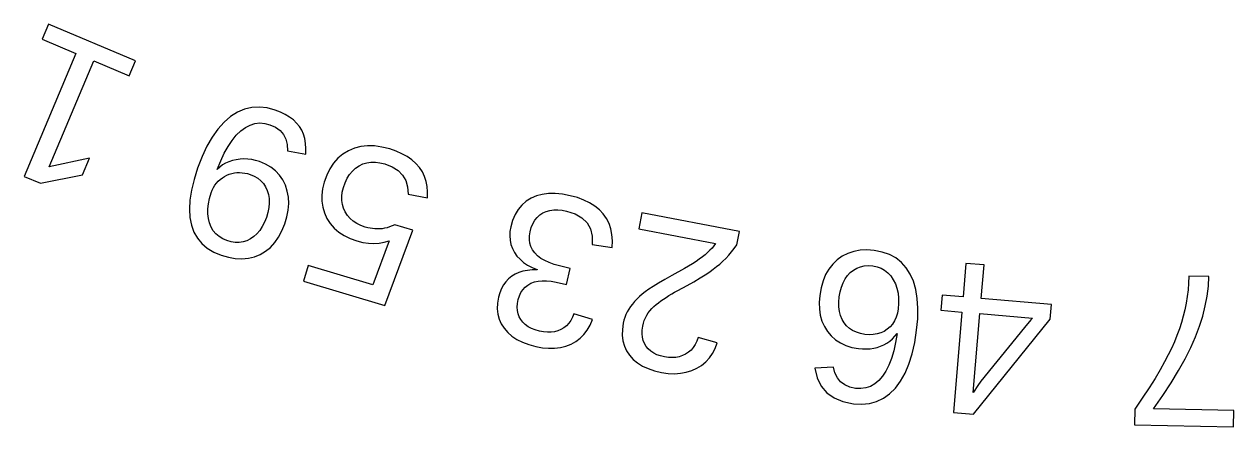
# Model space of a CAD drawing. Header units: metres. Extents: x -119 to 119, y -119 to 119.
# Drawn here: x -46.63 to -0.61, y -118.93 to -103.6 of the extents above; entities that cross this region are included whole.
import ezdxf

# ---------------------------------------------------------------- set-up
doc = ezdxf.new("R2010")
doc.units = ezdxf.units.M

msp = doc.modelspace()

# ---------------------------------------------------------------- linework, layer by layer
for p, q in [((-45.7014, -103.603), (-45.9426, -104.177)), ((-42.3951, -104.994), (-45.7014, -103.603)), ((-45.9426, -104.177), (-44.6586, -104.717)), ((-44.6586, -104.717), (-46.626, -109.394)), ((-45.6766, -109.035), (-43.9802, -105.002)), ((-43.9802, -105.002), (-42.6363, -105.568)), ((-42.6363, -105.568), (-42.3951, -104.994)), ((-38.7775, -107.122), (-39.0251, -107.335)), ((-38.5173, -106.956), (-38.7775, -107.122)), ((-38.2476, -106.84), (-38.5173, -106.956)), ((-37.9686, -106.774), (-38.2476, -106.84)), ((-37.6801, -106.758), (-37.9686, -106.774)), ((-37.3823, -106.792), (-37.6801, -106.758)), ((-37.075, -106.876), (-37.3823, -106.792)), ((-36.8742, -106.954), (-37.075, -106.876)), ((-36.6925, -107.042), (-36.8742, -106.954)), ((-36.5298, -107.14), (-36.6925, -107.042)), ((-36.3862, -107.248), (-36.5298, -107.14)), ((-39.2571, -107.594), (-39.4734, -107.899)), ((-39.0251, -107.335), (-39.2571, -107.594)), ((-38.5568, -107.829), (-38.3883, -107.665)), ((-38.3883, -107.665), (-38.2139, -107.535)), ((-38.2139, -107.535), (-38.0353, -107.442)), ((-38.0353, -107.442), (-37.8526, -107.384)), ((-37.8526, -107.384), (-37.6658, -107.363)), ((-37.6658, -107.363), (-37.4749, -107.377)), ((-37.4749, -107.377), (-37.2799, -107.428)), ((-37.2799, -107.428), (-37.0666, -107.523)), ((-37.0666, -107.523), (-36.8938, -107.646)), ((-36.8938, -107.646), (-36.7616, -107.798)), ((-36.2617, -107.366), (-36.3862, -107.248)), ((-36.1562, -107.494), (-36.2617, -107.366)), ((-36.0697, -107.634), (-36.1562, -107.494)), ((-36.0016, -107.788), (-36.0697, -107.634)), ((-39.4734, -107.899), (-39.6741, -108.249)), ((-38.8699, -108.254), (-38.7173, -108.025)), ((-38.7173, -108.025), (-38.5568, -107.829)), ((-36.7616, -107.798), (-36.6699, -107.977)), ((-36.6699, -107.977), (-36.6188, -108.184)), ((-35.9518, -107.956), (-36.0016, -107.788)), ((-35.9202, -108.138), (-35.9518, -107.956)), ((-39.6741, -108.249), (-39.8591, -108.644)), ((-39.1509, -108.808), (-39.0144, -108.515)), ((-39.0144, -108.515), (-38.8699, -108.254)), ((-36.6188, -108.184), (-36.6082, -108.419)), ((-36.6082, -108.419), (-35.9119, -108.544)), ((-35.9069, -108.334), (-35.9202, -108.138)), ((-35.9119, -108.544), (-35.9069, -108.334)), ((-34.5033, -108.546), (-34.6906, -108.703)), ((-34.2935, -108.418), (-34.5033, -108.546)), ((-34.0658, -108.322), (-34.2935, -108.418)), ((-33.8243, -108.26), (-34.0658, -108.322)), ((-33.569, -108.232), (-33.8243, -108.26)), ((-33.2999, -108.238), (-33.569, -108.232)), ((-33.0171, -108.279), (-33.2999, -108.238)), ((-32.7206, -108.353), (-33.0171, -108.279)), ((-32.4772, -108.437), (-32.7206, -108.353)), ((-32.2558, -108.534), (-32.4772, -108.437)), ((-32.0564, -108.645), (-32.2558, -108.534)), ((-44.1363, -108.706), (-45.6766, -109.035)), ((-44.4042, -109.342), (-44.1363, -108.706)), ((-39.8591, -108.644), (-40.0283, -109.086)), ((-39.2795, -109.134), (-39.1509, -108.808)), ((-39.1836, -109.042), (-39.2795, -109.134)), ((-39.0784, -108.962), (-39.1836, -109.042)), ((-38.9637, -108.894), (-39.0784, -108.962)), ((-38.8396, -108.838), (-38.9637, -108.894)), ((-38.706, -108.793), (-38.8396, -108.838)), ((-38.563, -108.76), (-38.706, -108.793)), ((-38.4154, -108.74), (-38.563, -108.76)), ((-38.2677, -108.733), (-38.4154, -108.74)), ((-38.1201, -108.739), (-38.2677, -108.733)), ((-37.9725, -108.758), (-38.1201, -108.739)), ((-37.8248, -108.79), (-37.9725, -108.758)), ((-37.6772, -108.834), (-37.8248, -108.79)), ((-37.4483, -108.93), (-37.6772, -108.834)), ((-37.2451, -109.047), (-37.4483, -108.93)), ((-37.0676, -109.186), (-37.2451, -109.047)), ((-34.8557, -108.889), (-34.9984, -109.103)), ((-34.6906, -108.703), (-34.8557, -108.889)), ((-34.0202, -109.082), (-33.8873, -108.992)), ((-33.8873, -108.992), (-33.744, -108.923)), ((-33.744, -108.923), (-33.593, -108.877)), ((-33.593, -108.877), (-33.434, -108.853)), ((-33.434, -108.853), (-33.2671, -108.853)), ((-33.2671, -108.853), (-33.0923, -108.875)), ((-33.0923, -108.875), (-32.9096, -108.92)), ((-32.9096, -108.92), (-32.6318, -109.028)), ((-32.6318, -109.028), (-32.4061, -109.171)), ((-31.8788, -108.77), (-32.0564, -108.645)), ((-31.7232, -108.908), (-31.8788, -108.77)), ((-31.5896, -109.06), (-31.7232, -108.908)), ((-46.626, -109.394), (-46.0039, -109.656)), ((-46.0039, -109.656), (-44.4042, -109.342)), ((-40.0283, -109.086), (-40.1642, -109.518)), ((-39.2418, -109.577), (-39.1673, -109.508)), ((-39.1673, -109.508), (-39.0879, -109.447)), ((-39.0879, -109.447), (-39.0045, -109.394)), ((-39.0045, -109.394), (-38.9171, -109.349)), ((-38.9171, -109.349), (-38.8259, -109.313)), ((-38.8259, -109.313), (-38.7307, -109.285)), ((-38.7307, -109.285), (-38.6316, -109.265)), ((-38.6316, -109.265), (-38.5311, -109.253)), ((-38.5311, -109.253), (-38.4308, -109.25)), ((-38.4308, -109.25), (-38.3307, -109.256)), ((-38.3307, -109.256), (-38.2309, -109.27)), ((-38.2309, -109.27), (-38.1314, -109.292)), ((-38.1314, -109.292), (-38.0321, -109.322)), ((-38.0321, -109.322), (-37.8785, -109.386)), ((-37.8785, -109.386), (-37.7427, -109.465)), ((-37.7427, -109.465), (-37.6247, -109.559)), ((-36.9158, -109.347), (-37.0676, -109.186)), ((-36.7897, -109.53), (-36.9158, -109.347)), ((-35.1188, -109.347), (-35.2168, -109.62)), ((-34.9984, -109.103), (-35.1188, -109.347)), ((-34.4183, -109.637), (-34.3389, -109.469)), ((-34.3389, -109.469), (-34.246, -109.321)), ((-34.246, -109.321), (-34.1398, -109.192)), ((-34.1398, -109.192), (-34.0202, -109.082)), ((-32.4061, -109.171), (-32.2324, -109.346)), ((-32.2324, -109.346), (-32.1108, -109.555)), ((-31.4794, -109.224), (-31.5896, -109.06)), ((-31.3933, -109.399), (-31.4794, -109.224)), ((-31.3314, -109.585), (-31.3933, -109.399)), ((-40.2614, -109.921), (-40.3199, -110.296)), ((-40.1642, -109.518), (-40.2614, -109.921)), ((-39.5112, -110.022), (-39.4711, -109.92)), ((-39.4711, -109.92), (-39.4241, -109.824)), ((-39.4241, -109.824), (-39.3702, -109.735)), ((-39.3702, -109.735), (-39.3094, -109.653)), ((-39.3094, -109.653), (-39.2418, -109.577)), ((-37.6247, -109.559), (-37.5244, -109.668)), ((-37.5244, -109.668), (-37.442, -109.793)), ((-37.442, -109.793), (-37.3772, -109.932)), ((-37.3772, -109.932), (-37.3318, -110.083)), ((-36.6893, -109.735), (-36.7897, -109.53)), ((-36.617, -109.956), (-36.6893, -109.735)), ((-36.5752, -110.187), (-36.617, -109.956)), ((-35.2774, -109.869), (-35.3067, -110.109)), ((-35.2168, -109.62), (-35.2774, -109.869)), ((-34.5256, -109.992), (-34.4844, -109.824)), ((-34.4844, -109.824), (-34.4183, -109.637)), ((-32.1108, -109.555), (-32.0412, -109.798)), ((-32.0412, -109.798), (-32.0237, -110.074)), ((-31.2937, -109.781), (-31.3314, -109.585)), ((-31.2802, -109.989), (-31.2937, -109.781)), ((-40.3199, -110.296), (-40.3397, -110.643)), ((-39.6188, -110.438), (-39.5757, -110.234)), ((-39.5757, -110.234), (-39.5112, -110.022)), ((-37.3318, -110.083), (-37.307, -110.243)), ((-37.3029, -110.41), (-37.3194, -110.585)), ((-37.307, -110.243), (-37.3029, -110.41)), ((-36.583, -110.677), (-36.5639, -110.427)), ((-36.5639, -110.427), (-36.5752, -110.187)), ((-35.3067, -110.109), (-35.3047, -110.342)), ((-35.3047, -110.342), (-35.2713, -110.567)), ((-34.5457, -110.155), (-34.5256, -109.992)), ((-34.5449, -110.312), (-34.5457, -110.155)), ((-34.523, -110.463), (-34.5449, -110.312)), ((-32.0237, -110.074), (-31.2907, -110.207)), ((-31.2907, -110.207), (-31.2802, -109.989)), ((-27.532, -110.345), (-27.6943, -110.487)), ((-27.3471, -110.228), (-27.532, -110.345)), ((-27.1425, -110.139), (-27.3471, -110.228)), ((-26.9201, -110.079), (-27.1425, -110.139)), ((-26.6799, -110.048), (-26.9201, -110.079)), ((-26.4221, -110.046), (-26.6799, -110.048)), ((-26.1465, -110.073), (-26.4221, -110.046)), ((-25.8532, -110.13), (-26.1465, -110.073)), ((-25.5844, -110.204), (-25.8532, -110.13)), ((-25.3395, -110.295), (-25.5844, -110.204)), ((-25.1183, -110.402), (-25.3395, -110.295)), ((-24.9211, -110.527), (-25.1183, -110.402)), ((-40.3397, -110.643), (-40.3208, -110.962)), ((-39.6407, -110.82), (-39.6405, -110.633)), ((-39.6195, -110.999), (-39.6407, -110.82)), ((-39.6405, -110.633), (-39.6188, -110.438)), ((-37.3566, -110.769), (-37.4144, -110.961)), ((-37.3194, -110.585), (-37.3566, -110.769)), ((-36.6326, -110.936), (-36.583, -110.677)), ((-35.2713, -110.567), (-35.2066, -110.784)), ((-35.2066, -110.784), (-35.1106, -110.994)), ((-34.4801, -110.609), (-34.523, -110.463)), ((-34.4162, -110.749), (-34.4801, -110.609)), ((-34.333, -110.88), (-34.4162, -110.749)), ((-34.2323, -110.997), (-34.333, -110.88)), ((-27.951, -110.85), (-28.0455, -111.07)), ((-27.8339, -110.656), (-27.951, -110.85)), ((-27.6943, -110.487), (-27.8339, -110.656)), ((-27.1099, -110.957), (-27.0077, -110.864)), ((-27.0077, -110.864), (-26.892, -110.789)), ((-26.892, -110.789), (-26.7653, -110.733)), ((-26.7653, -110.733), (-26.6291, -110.694)), ((-26.6291, -110.694), (-26.4837, -110.674)), ((-26.4837, -110.674), (-26.3289, -110.671)), ((-26.3289, -110.671), (-26.1647, -110.686)), ((-26.1647, -110.686), (-25.9912, -110.719)), ((-25.9912, -110.719), (-25.6686, -110.823)), ((-25.6686, -110.823), (-25.4101, -110.971)), ((-24.7476, -110.668), (-24.9211, -110.527)), ((-24.5981, -110.826), (-24.7476, -110.668)), ((-24.4741, -111), (-24.5981, -110.826)), ((-23.129, -110.784), (-23.2457, -111.395)), ((-19.4221, -111.492), (-23.129, -110.784)), ((-40.3208, -110.962), (-40.2632, -111.252)), ((-40.2632, -111.252), (-40.1682, -111.514)), ((-39.5768, -111.169), (-39.6195, -110.999)), ((-39.514, -111.326), (-39.5768, -111.169)), ((-39.4323, -111.465), (-39.514, -111.326)), ((-37.5706, -111.307), (-37.6656, -111.452)), ((-37.4869, -111.144), (-37.5706, -111.307)), ((-37.4144, -110.961), (-37.4869, -111.144)), ((-36.8203, -111.472), (-36.7127, -111.205)), ((-36.7127, -111.205), (-36.6326, -110.936)), ((-35.1106, -110.994), (-34.9858, -111.189)), ((-34.9858, -111.189), (-34.835, -111.363)), ((-34.1139, -111.1), (-34.2323, -110.997)), ((-33.978, -111.189), (-34.1139, -111.1)), ((-33.8244, -111.264), (-33.978, -111.189)), ((-33.6532, -111.326), (-33.8244, -111.264)), ((-33.5595, -111.351), (-33.6532, -111.326)), ((-32.8211, -111.348), (-32.9164, -111.37)), ((-32.7238, -111.318), (-32.8211, -111.348)), ((-32.6244, -111.282), (-32.7238, -111.318)), ((-32.5229, -111.239), (-32.6244, -111.282)), ((-31.8384, -111.446), (-32.5229, -111.239)), ((-28.1174, -111.315), (-28.1485, -111.491)), ((-28.0455, -111.07), (-28.1174, -111.315)), ((-27.3829, -111.512), (-27.335, -111.346)), ((-27.335, -111.346), (-27.2735, -111.198)), ((-27.2735, -111.198), (-27.1985, -111.068)), ((-27.1985, -111.068), (-27.1099, -110.957)), ((-25.4101, -110.971), (-25.2157, -111.161)), ((-25.2157, -111.161), (-25.0855, -111.395)), ((-24.3776, -111.189), (-24.4741, -111)), ((-24.3085, -111.393), (-24.3776, -111.189)), ((-40.1682, -111.514), (-40.0359, -111.747)), ((-40.0359, -111.747), (-39.8666, -111.951)), ((-39.3318, -111.586), (-39.4323, -111.465)), ((-39.2124, -111.689), (-39.3318, -111.586)), ((-39.0742, -111.774), (-39.2124, -111.689)), ((-38.9171, -111.841), (-39.0742, -111.774)), ((-38.0184, -111.775), (-38.1555, -111.843)), ((-37.8895, -111.686), (-38.0184, -111.775)), ((-37.7719, -111.579), (-37.8895, -111.686)), ((-37.6656, -111.452), (-37.7719, -111.579)), ((-37.0936, -111.918), (-36.9473, -111.71)), ((-36.9473, -111.71), (-36.8203, -111.472)), ((-34.835, -111.363), (-34.6581, -111.517)), ((-34.6581, -111.517), (-34.455, -111.65)), ((-34.455, -111.65), (-34.2258, -111.762)), ((-34.2258, -111.762), (-33.9705, -111.853)), ((-33.4663, -111.371), (-33.5595, -111.351)), ((-33.3739, -111.385), (-33.4663, -111.371)), ((-33.2821, -111.394), (-33.3739, -111.385)), ((-33.191, -111.397), (-33.2821, -111.394)), ((-33.1005, -111.394), (-33.191, -111.397)), ((-33.0095, -111.386), (-33.1005, -111.394)), ((-32.9164, -111.37), (-33.0095, -111.386)), ((-32.904, -114.315), (-31.8384, -111.446)), ((-28.1485, -111.491), (-28.1579, -111.662)), ((-28.1579, -111.662), (-28.1457, -111.826)), ((-27.4106, -111.805), (-27.4077, -111.662)), ((-27.3914, -111.941), (-27.4106, -111.805)), ((-27.4077, -111.662), (-27.3829, -111.512)), ((-25.0855, -111.395), (-25.0195, -111.671)), ((-25.0195, -111.671), (-25.0176, -111.99)), ((-24.2668, -111.612), (-24.3085, -111.393)), ((-24.2526, -111.846), (-24.2668, -111.612)), ((-23.2457, -111.395), (-20.3295, -111.952)), ((-19.5189, -111.999), (-19.4221, -111.492)), ((-39.8666, -111.951), (-39.66, -112.127)), ((-39.66, -112.127), (-39.4164, -112.274)), ((-38.7547, -111.887), (-38.9171, -111.841)), ((-38.5973, -111.91), (-38.7547, -111.887)), ((-38.4449, -111.91), (-38.5973, -111.91)), ((-38.2977, -111.888), (-38.4449, -111.91)), ((-38.1555, -111.843), (-38.2977, -111.888)), ((-37.6488, -112.368), (-37.4444, -112.247)), ((-37.4444, -112.247), (-37.2593, -112.097)), ((-37.2593, -112.097), (-37.0936, -111.918)), ((-33.9705, -111.853), (-33.7494, -111.91)), ((-33.7494, -111.91), (-33.5346, -111.943)), ((-33.5346, -111.943), (-33.3262, -111.953)), ((-32.7392, -111.844), (-33.3616, -113.527)), ((-33.3262, -111.953), (-33.1242, -111.94)), ((-33.1242, -111.94), (-32.9285, -111.903)), ((-32.9285, -111.903), (-32.7392, -111.844)), ((-28.1457, -111.826), (-28.1119, -111.985)), ((-28.1119, -111.985), (-28.0564, -112.139)), ((-28.0564, -112.139), (-27.9792, -112.287)), ((-27.3502, -112.07), (-27.3914, -111.941)), ((-27.2871, -112.193), (-27.3502, -112.07)), ((-27.202, -112.309), (-27.2871, -112.193)), ((-25.0176, -111.99), (-24.2658, -112.096)), ((-24.2658, -112.096), (-24.2526, -111.846)), ((-20.5406, -112.208), (-20.6283, -112.292)), ((-20.4616, -112.123), (-20.5406, -112.208)), ((-20.3913, -112.038), (-20.4616, -112.123)), ((-20.3295, -111.952), (-20.3913, -112.038)), ((-19.721, -112.271), (-19.6181, -112.139)), ((-19.6181, -112.139), (-19.5189, -111.999)), ((-15.0712, -112.251), (-15.2971, -112.325)), ((-14.8285, -112.208), (-15.0712, -112.251)), ((-14.5688, -112.197), (-14.8285, -112.208)), ((-14.2922, -112.217), (-14.5688, -112.197)), ((-13.9887, -112.275), (-14.2922, -112.217)), ((-39.4164, -112.274), (-39.1356, -112.393)), ((-39.1356, -112.393), (-38.8597, -112.474)), ((-38.8597, -112.474), (-38.5951, -112.521)), ((-38.5951, -112.521), (-38.3417, -112.534)), ((-38.3417, -112.534), (-38.0995, -112.512)), ((-38.0995, -112.512), (-37.8686, -112.457)), ((-37.8686, -112.457), (-37.6488, -112.368)), ((-27.9792, -112.287), (-27.8819, -112.426)), ((-27.8819, -112.426), (-27.7655, -112.552)), ((-27.7655, -112.552), (-27.63, -112.667)), ((-27.63, -112.667), (-27.4755, -112.769)), ((-27.0959, -112.417), (-27.202, -112.309)), ((-26.9694, -112.515), (-27.0959, -112.417)), ((-26.8224, -112.602), (-26.9694, -112.515)), ((-26.6549, -112.679), (-26.8224, -112.602)), ((-26.4669, -112.745), (-26.6549, -112.679)), ((-21.2074, -112.72), (-21.3555, -112.811)), ((-21.0703, -112.631), (-21.2074, -112.72)), ((-20.9444, -112.544), (-21.0703, -112.631)), ((-20.8295, -112.459), (-20.9444, -112.544)), ((-20.7246, -112.376), (-20.8295, -112.459)), ((-20.6283, -112.292), (-20.7246, -112.376)), ((-20.1708, -112.731), (-20.0526, -112.627)), ((-20.0526, -112.627), (-19.9383, -112.515)), ((-19.9383, -112.515), (-19.8278, -112.397)), ((-19.8278, -112.397), (-19.721, -112.271)), ((-15.698, -112.567), (-15.8697, -112.732)), ((-15.506, -112.43), (-15.698, -112.567)), ((-15.2971, -112.325), (-15.506, -112.43)), ((-13.7151, -112.37), (-13.9887, -112.275)), ((-13.4716, -112.501), (-13.7151, -112.37)), ((-13.2579, -112.669), (-13.4716, -112.501)), ((-13.0743, -112.873), (-13.2579, -112.669)), ((-10.8027, -112.71), (-10.91, -113.984)), ((-10.1141, -112.768), (-10.8027, -112.71)), ((-35.8256, -112.782), (-36.0055, -113.378)), ((-33.3616, -113.527), (-35.8256, -112.782)), ((-27.9511, -113.119), (-28.0821, -113.199)), ((-27.8079, -113.055), (-27.9511, -113.119)), ((-27.6525, -113.006), (-27.8079, -113.055)), ((-27.4849, -112.973), (-27.6525, -113.006)), ((-27.3051, -112.954), (-27.4849, -112.973)), ((-27.4755, -112.769), (-27.302, -112.859)), ((-27.1131, -112.952), (-27.3051, -112.954)), ((-27.302, -112.859), (-27.1095, -112.936)), ((-27.1095, -112.936), (-27.1131, -112.952)), ((-26.2584, -112.802), (-26.4669, -112.745)), ((-25.8573, -112.896), (-26.2584, -112.802)), ((-26.0019, -113.513), (-25.8573, -112.896)), ((-21.988, -113.166), (-22.2574, -113.319)), ((-21.5147, -112.904), (-21.988, -113.166)), ((-21.3555, -112.811), (-21.5147, -112.904)), ((-20.9075, -113.262), (-20.7825, -113.184)), ((-20.7825, -113.184), (-20.6583, -113.101)), ((-20.6583, -113.101), (-20.535, -113.015)), ((-20.535, -113.015), (-20.4127, -112.924)), ((-20.4127, -112.924), (-20.2913, -112.83)), ((-20.2913, -112.83), (-20.1708, -112.731)), ((-16.14, -113.135), (-16.2386, -113.373)), ((-16.017, -112.921), (-16.14, -113.135)), ((-15.8697, -112.732), (-16.017, -112.921)), ((-15.3999, -113.296), (-15.3082, -113.166)), ((-15.3082, -113.166), (-15.2019, -113.053)), ((-15.2019, -113.053), (-15.0835, -112.959)), ((-15.0835, -112.959), (-14.9552, -112.886)), ((-14.9552, -112.886), (-14.8169, -112.834)), ((-14.8169, -112.834), (-14.6686, -112.803)), ((-14.6686, -112.803), (-14.5103, -112.793)), ((-14.5103, -112.793), (-14.342, -112.804)), ((-14.342, -112.804), (-14.1802, -112.837)), ((-14.1802, -112.837), (-14.0315, -112.891)), ((-14.0315, -112.891), (-13.8958, -112.967)), ((-13.8958, -112.967), (-13.7733, -113.065)), ((-13.7733, -113.065), (-13.6637, -113.185)), ((-13.6637, -113.185), (-13.5673, -113.327)), ((-12.9206, -113.114), (-13.0743, -112.873)), ((-12.7985, -113.389), (-12.9206, -113.114)), ((-10.2215, -114.042), (-10.1141, -112.768)), ((-36.0055, -113.378), (-32.904, -114.315)), ((-28.395, -113.528), (-28.4714, -113.668)), ((-28.3047, -113.404), (-28.395, -113.528)), ((-28.2004, -113.294), (-28.3047, -113.404)), ((-28.0821, -113.199), (-28.2004, -113.294)), ((-27.6599, -113.708), (-27.5716, -113.612)), ((-27.5716, -113.612), (-27.468, -113.53)), ((-27.468, -113.53), (-27.3491, -113.463)), ((-27.3491, -113.463), (-27.217, -113.413)), ((-27.217, -113.413), (-27.0736, -113.38)), ((-27.0736, -113.38), (-26.919, -113.365)), ((-26.919, -113.365), (-26.7531, -113.367)), ((-26.7531, -113.367), (-26.5759, -113.386)), ((-26.5759, -113.386), (-26.3875, -113.423)), ((-26.3875, -113.423), (-26.0019, -113.513)), ((-22.6956, -113.583), (-22.8644, -113.693)), ((-22.4932, -113.458), (-22.6956, -113.583)), ((-22.2574, -113.319), (-22.4932, -113.458)), ((-21.767, -113.741), (-21.4043, -113.548)), ((-21.4043, -113.548), (-21.1576, -113.41)), ((-21.1576, -113.41), (-20.9075, -113.262)), ((-16.3128, -113.635), (-16.3627, -113.923)), ((-16.2386, -113.373), (-16.3128, -113.635)), ((-15.5873, -113.786), (-15.5395, -113.606)), ((-15.5395, -113.606), (-15.477, -113.443)), ((-15.477, -113.443), (-15.3999, -113.296)), ((-13.5673, -113.327), (-13.4875, -113.485)), ((-13.4875, -113.485), (-13.4272, -113.654)), ((-12.7091, -113.697), (-12.7985, -113.389)), ((-2.3344, -113.456), (-2.35463, -113.714)), ((-2.32402, -113.195), (-2.3344, -113.456)), ((-1.56018, -113.211), (-2.32402, -113.195)), ((-1.62682, -113.95), (-1.5806, -113.577)), ((-1.5806, -113.577), (-1.56018, -113.211)), ((-28.5822, -113.992), (-28.6213, -114.217)), ((-28.5338, -113.823), (-28.5822, -113.992)), ((-28.4714, -113.668), (-28.5338, -113.823)), ((-27.8593, -114.232), (-27.8332, -114.087)), ((-27.8332, -114.087), (-27.7907, -113.946)), ((-27.7907, -113.946), (-27.7329, -113.82)), ((-27.7329, -113.82), (-27.6599, -113.708)), ((-23.319, -114.065), (-23.4092, -114.159)), ((-23.2206, -113.972), (-23.319, -114.065)), ((-23.1142, -113.88), (-23.2206, -113.972)), ((-22.9997, -113.79), (-23.1142, -113.88)), ((-22.8644, -113.693), (-22.9997, -113.79)), ((-22.4103, -114.133), (-22.3122, -114.066)), ((-22.3122, -114.066), (-22.21, -114)), ((-22.21, -114), (-22.1043, -113.934)), ((-22.1043, -113.934), (-21.9953, -113.869)), ((-21.9953, -113.869), (-21.8828, -113.805)), ((-21.8828, -113.805), (-21.767, -113.741)), ((-16.3627, -113.923), (-16.3836, -114.191)), ((-15.637, -114.181), (-15.6205, -113.983)), ((-15.6205, -113.983), (-15.5873, -113.786)), ((-13.4272, -113.654), (-13.3864, -113.835)), ((-13.3864, -113.835), (-13.3651, -114.026)), ((-13.3651, -114.026), (-13.3634, -114.228)), ((-12.6522, -114.037), (-12.7091, -113.697)), ((-12.6279, -114.41), (-12.6522, -114.037)), ((-11.7112, -113.917), (-11.7596, -114.492)), ((-10.91, -113.984), (-11.7112, -113.917)), ((-7.54796, -114.267), (-10.2215, -114.042)), ((-2.38477, -113.969), (-2.42479, -114.22)), ((-2.35463, -113.714), (-2.38477, -113.969)), ((-1.69882, -114.328), (-1.62682, -113.95)), ((-28.6213, -114.217), (-28.6307, -114.431)), ((-28.6307, -114.431), (-28.6104, -114.634)), ((-27.8685, -114.369), (-27.8593, -114.232)), ((-27.8608, -114.499), (-27.8685, -114.369)), ((-27.8361, -114.622), (-27.8608, -114.499)), ((-23.6898, -114.554), (-23.7396, -114.657)), ((-23.6318, -114.453), (-23.6898, -114.554)), ((-23.5655, -114.354), (-23.6318, -114.453)), ((-23.4914, -114.256), (-23.5655, -114.354)), ((-23.4092, -114.159), (-23.4914, -114.256)), ((-22.888, -114.591), (-22.8223, -114.508)), ((-22.8223, -114.508), (-22.7503, -114.428)), ((-22.7503, -114.428), (-22.6731, -114.351)), ((-22.6731, -114.351), (-22.5907, -114.276)), ((-22.5907, -114.276), (-22.5031, -114.204)), ((-22.5031, -114.204), (-22.4103, -114.133)), ((-16.3836, -114.191), (-16.3766, -114.444)), ((-16.3766, -114.444), (-16.3417, -114.681)), ((-15.6348, -114.366), (-15.637, -114.181)), ((-15.614, -114.537), (-15.6348, -114.366)), ((-15.5745, -114.695), (-15.614, -114.537)), ((-13.3811, -114.441), (-13.4108, -114.606)), ((-13.3634, -114.228), (-13.3811, -114.441)), ((-12.6363, -114.815), (-12.6279, -114.41)), ((-11.7596, -114.492), (-10.9585, -114.559)), ((-10.9585, -114.559), (-11.2808, -118.386)), ((-7.59555, -114.832), (-7.54796, -114.267)), ((-2.47469, -114.469), (-2.53447, -114.714)), ((-2.42479, -114.22), (-2.47469, -114.469)), ((-1.79662, -114.712), (-1.69882, -114.328)), ((-28.6104, -114.634), (-28.5604, -114.826)), ((-28.5604, -114.826), (-28.4807, -115.008)), ((-28.4807, -115.008), (-28.3712, -115.178)), ((-27.7945, -114.738), (-27.8361, -114.622)), ((-27.736, -114.848), (-27.7945, -114.738)), ((-27.6604, -114.948), (-27.736, -114.848)), ((-27.5673, -115.038), (-27.6604, -114.948)), ((-25.9114, -114.985), (-25.9991, -115.078)), ((-25.8344, -114.878), (-25.9114, -114.985)), ((-25.7683, -114.757), (-25.8344, -114.878)), ((-25.713, -114.621), (-25.7683, -114.757)), ((-25.0094, -114.844), (-25.713, -114.621)), ((-25.0984, -115.055), (-25.0094, -114.844)), ((-23.8394, -114.977), (-23.8721, -115.217)), ((-23.8144, -114.869), (-23.8394, -114.977)), ((-23.7811, -114.762), (-23.8144, -114.869)), ((-23.7396, -114.657), (-23.7811, -114.762)), ((-23.0971, -115.094), (-23.0712, -114.982)), ((-23.0712, -114.982), (-23.0374, -114.876)), ((-23.0374, -114.876), (-22.9955, -114.775)), ((-22.9955, -114.775), (-22.9457, -114.68)), ((-22.9457, -114.68), (-22.888, -114.591)), ((-16.3417, -114.681), (-16.2789, -114.903)), ((-16.2789, -114.903), (-16.1883, -115.109)), ((-15.5163, -114.839), (-15.5745, -114.695)), ((-15.4394, -114.969), (-15.5163, -114.839)), ((-15.3458, -115.085), (-15.4394, -114.969)), ((-13.5934, -115.016), (-13.6856, -115.123)), ((-13.5169, -114.894), (-13.5934, -115.016)), ((-13.456, -114.757), (-13.5169, -114.894)), ((-13.4108, -114.606), (-13.456, -114.757)), ((-12.6772, -115.253), (-12.6363, -114.815)), ((-10.5229, -117.622), (-10.2699, -114.617)), ((-10.5185, -118.45), (-7.59555, -114.832)), ((-10.2699, -114.617), (-8.26802, -114.786)), ((-8.33958, -114.861), (-8.58092, -115.141)), ((-8.26802, -114.786), (-8.33958, -114.861)), ((-2.60452, -114.958), (-2.68451, -115.203)), ((-2.53447, -114.714), (-2.60452, -114.958)), ((-1.92021, -115.102), (-1.79662, -114.712)), ((-28.3712, -115.178), (-28.2345, -115.335)), ((-28.2345, -115.335), (-28.072, -115.476)), ((-28.072, -115.476), (-27.8839, -115.599)), ((-27.4567, -115.116), (-27.5673, -115.038)), ((-27.3287, -115.184), (-27.4567, -115.116)), ((-27.1832, -115.241), (-27.3287, -115.184)), ((-27.0202, -115.286), (-27.1832, -115.241)), ((-26.8679, -115.315), (-27.0202, -115.286)), ((-26.7222, -115.328), (-26.8679, -115.315)), ((-26.5833, -115.325), (-26.7222, -115.328)), ((-26.4512, -115.307), (-26.5833, -115.325)), ((-26.3258, -115.272), (-26.4512, -115.307)), ((-26.2072, -115.222), (-26.3258, -115.272)), ((-26.0977, -115.157), (-26.2072, -115.222)), ((-25.9991, -115.078), (-26.0977, -115.157)), ((-25.4778, -115.555), (-25.3326, -115.411)), ((-25.3326, -115.411), (-25.2062, -115.244)), ((-25.2062, -115.244), (-25.0984, -115.055)), ((-23.8721, -115.217), (-23.8759, -115.442)), ((-23.8759, -115.442), (-23.8509, -115.654)), ((-23.1219, -115.387), (-23.1181, -115.244)), ((-23.1085, -115.52), (-23.1219, -115.387)), ((-23.1181, -115.244), (-23.0971, -115.094)), ((-16.1883, -115.109), (-16.0697, -115.3)), ((-16.0697, -115.3), (-15.9266, -115.47)), ((-15.9266, -115.47), (-15.7621, -115.616)), ((-15.2367, -115.183), (-15.3458, -115.085)), ((-15.1121, -115.265), (-15.2367, -115.183)), ((-14.972, -115.33), (-15.1121, -115.265)), ((-14.8163, -115.378), (-14.972, -115.33)), ((-14.6452, -115.409), (-14.8163, -115.378)), ((-14.4816, -115.421), (-14.6452, -115.409)), ((-14.3266, -115.416), (-14.4816, -115.421)), ((-14.1803, -115.393), (-14.3266, -115.416)), ((-14.0426, -115.351), (-14.1803, -115.393)), ((-13.9137, -115.293), (-14.0426, -115.351)), ((-13.7934, -115.216), (-13.9137, -115.293)), ((-13.6856, -115.123), (-13.7934, -115.216)), ((-13.6019, -115.577), (-13.5095, -115.479)), ((-13.5095, -115.479), (-13.4248, -115.37)), ((-13.4248, -115.37), (-13.4785, -115.721)), ((-12.7514, -115.724), (-12.6772, -115.253)), ((-8.58092, -115.141), (-10.2346, -117.191)), ((-2.77449, -115.449), (-2.87442, -115.696)), ((-2.68451, -115.203), (-2.77449, -115.449)), ((-2.06961, -115.498), (-1.92021, -115.102)), ((-27.8839, -115.599), (-27.67, -115.706)), ((-27.67, -115.706), (-27.4304, -115.796)), ((-27.4304, -115.796), (-27.1651, -115.87)), ((-27.1651, -115.87), (-26.9156, -115.917)), ((-26.9156, -115.917), (-26.6765, -115.939)), ((-26.6765, -115.939), (-26.4477, -115.937)), ((-26.4477, -115.937), (-26.2294, -115.909)), ((-26.2294, -115.909), (-26.0216, -115.857)), ((-26.0216, -115.857), (-25.8241, -115.779)), ((-25.8241, -115.779), (-25.6416, -115.678)), ((-25.6416, -115.678), (-25.4778, -115.555)), ((-23.8509, -115.654), (-23.797, -115.852)), ((-23.797, -115.852), (-23.7143, -116.036)), ((-23.0778, -115.644), (-23.1085, -115.52)), ((-23.03, -115.76), (-23.0778, -115.644)), ((-22.9649, -115.867), (-23.03, -115.76)), ((-22.8843, -115.964), (-22.9649, -115.867)), ((-21.1745, -115.906), (-21.2603, -116.004)), ((-21.1002, -115.793), (-21.1745, -115.906)), ((-21.0373, -115.667), (-21.1002, -115.793)), ((-20.9858, -115.526), (-21.0373, -115.667)), ((-20.265, -115.734), (-20.9858, -115.526)), ((-20.4438, -116.135), (-20.3445, -115.944)), ((-20.3445, -115.944), (-20.265, -115.734)), ((-15.7621, -115.616), (-15.5762, -115.736)), ((-15.5762, -115.736), (-15.369, -115.832)), ((-15.369, -115.832), (-15.1404, -115.902)), ((-15.1404, -115.902), (-14.8905, -115.948)), ((-14.8905, -115.948), (-14.7389, -115.961)), ((-14.4492, -115.955), (-14.3109, -115.934)), ((-14.3109, -115.934), (-14.1772, -115.902)), ((-14.1772, -115.902), (-14.0478, -115.859)), ((-14.0478, -115.859), (-13.9249, -115.805)), ((-13.9249, -115.805), (-13.8096, -115.74)), ((-13.8096, -115.74), (-13.7019, -115.664)), ((-13.7019, -115.664), (-13.6019, -115.577)), ((-13.4785, -115.721), (-13.5474, -116.04)), ((-12.85, -116.152), (-12.7514, -115.724)), ((-2.98431, -115.944), (-3.10419, -116.192)), ((-2.87442, -115.696), (-2.98431, -115.944)), ((-2.46442, -116.334), (-2.24962, -115.906)), ((-2.24962, -115.906), (-2.06961, -115.498)), ((-23.7143, -116.036), (-23.6027, -116.205)), ((-23.6027, -116.205), (-23.4637, -116.36)), ((-23.4637, -116.36), (-23.2987, -116.495)), ((-22.7893, -116.048), (-22.8843, -115.964)), ((-22.6799, -116.121), (-22.7893, -116.048)), ((-22.5561, -116.181), (-22.6799, -116.121)), ((-22.418, -116.23), (-22.5561, -116.181)), ((-22.2654, -116.267), (-22.418, -116.23)), ((-22.1166, -116.288), (-22.2654, -116.267)), ((-21.974, -116.293), (-22.1166, -116.288)), ((-21.8377, -116.284), (-21.974, -116.293)), ((-21.7077, -116.258), (-21.8377, -116.284)), ((-21.5839, -116.217), (-21.7077, -116.258)), ((-21.4663, -116.161), (-21.5839, -116.217)), ((-21.3576, -116.089), (-21.4663, -116.161)), ((-21.2603, -116.004), (-21.3576, -116.089)), ((-20.702, -116.456), (-20.5629, -116.305)), ((-20.5629, -116.305), (-20.4438, -116.135)), ((-14.7389, -115.961), (-14.5918, -115.964)), ((-14.5918, -115.964), (-14.4492, -115.955)), ((-13.6315, -116.328), (-13.7307, -116.585)), ((-13.5474, -116.04), (-13.6315, -116.328)), ((-12.973, -116.54), (-12.85, -116.152)), ((-3.10419, -116.192), (-3.24393, -116.458)), ((-2.71405, -116.782), (-2.46442, -116.334)), ((-23.2987, -116.495), (-23.1076, -116.613)), ((-23.1076, -116.613), (-22.8905, -116.713)), ((-22.8905, -116.713), (-22.6473, -116.794)), ((-22.6473, -116.794), (-22.3781, -116.857)), ((-22.3781, -116.857), (-22.1268, -116.893)), ((-21.658, -116.891), (-21.4406, -116.852)), ((-21.4406, -116.852), (-21.2346, -116.788)), ((-21.2346, -116.788), (-21.0398, -116.699)), ((-21.0398, -116.699), (-20.861, -116.588)), ((-20.861, -116.588), (-20.702, -116.456)), ((-15.8434, -116.655), (-16.5527, -116.693)), ((-16.5527, -116.693), (-16.4598, -117.063)), ((-15.7853, -116.877), (-15.8434, -116.655)), ((-13.8451, -116.811), (-13.9746, -117.005)), ((-13.7307, -116.585), (-13.8451, -116.811)), ((-13.1204, -116.885), (-12.973, -116.54)), ((-3.41275, -116.754), (-3.6107, -117.082)), ((-3.24393, -116.458), (-3.41275, -116.754)), ((-2.99846, -117.249), (-2.71405, -116.782)), ((-22.1268, -116.893), (-21.8867, -116.905)), ((-21.8867, -116.905), (-21.658, -116.891)), ((-16.4598, -117.063), (-16.3063, -117.376)), ((-15.6944, -117.065), (-15.7853, -116.877)), ((-15.5706, -117.217), (-15.6944, -117.065)), ((-15.414, -117.334), (-15.5706, -117.217)), ((-14.2716, -117.295), (-14.4372, -117.389)), ((-14.1174, -117.167), (-14.2716, -117.295)), ((-13.9746, -117.005), (-14.1174, -117.167)), ((-13.4885, -117.451), (-13.2923, -117.189)), ((-13.2923, -117.189), (-13.1204, -116.885)), ((-10.2346, -117.191), (-10.3539, -117.36)), ((-3.6107, -117.082), (-3.83774, -117.442)), ((-3.31769, -117.736), (-2.99846, -117.249)), ((-16.3063, -117.376), (-16.092, -117.631)), ((-16.092, -117.631), (-15.8171, -117.829)), ((-15.2245, -117.417), (-15.414, -117.334)), ((-15.0021, -117.465), (-15.2245, -117.417)), ((-14.8024, -117.473), (-15.0021, -117.465)), ((-14.6141, -117.448), (-14.8024, -117.473)), ((-14.4372, -117.389), (-14.6141, -117.448)), ((-13.9439, -117.839), (-13.7066, -117.668)), ((-13.7066, -117.668), (-13.4885, -117.451)), ((-10.5166, -117.609), (-10.5229, -117.622)), ((-10.3539, -117.36), (-10.5166, -117.609)), ((-3.83774, -117.442), (-4.09389, -117.833)), ((-3.67171, -118.242), (-3.31769, -117.736)), ((-15.8171, -117.829), (-15.4815, -117.969)), ((-15.4815, -117.969), (-15.0852, -118.052)), ((-15.0852, -118.052), (-14.7711, -118.069)), ((-14.7711, -118.069), (-14.4761, -118.039)), ((-14.4761, -118.039), (-14.2004, -117.963)), ((-14.2004, -117.963), (-13.9439, -117.839)), ((-4.09389, -117.833), (-4.37914, -118.255)), ((-0.61337, -118.305), (-3.67171, -118.242)), ((-11.2808, -118.386), (-10.5185, -118.45)), ((-4.37914, -118.255), (-4.39142, -118.849)), ((-0.62624, -118.927), (-0.61337, -118.305)), ((-4.39142, -118.849), (-0.62624, -118.927))]:
    msp.add_line(p, q)

doc.saveas('drawing.dxf')
